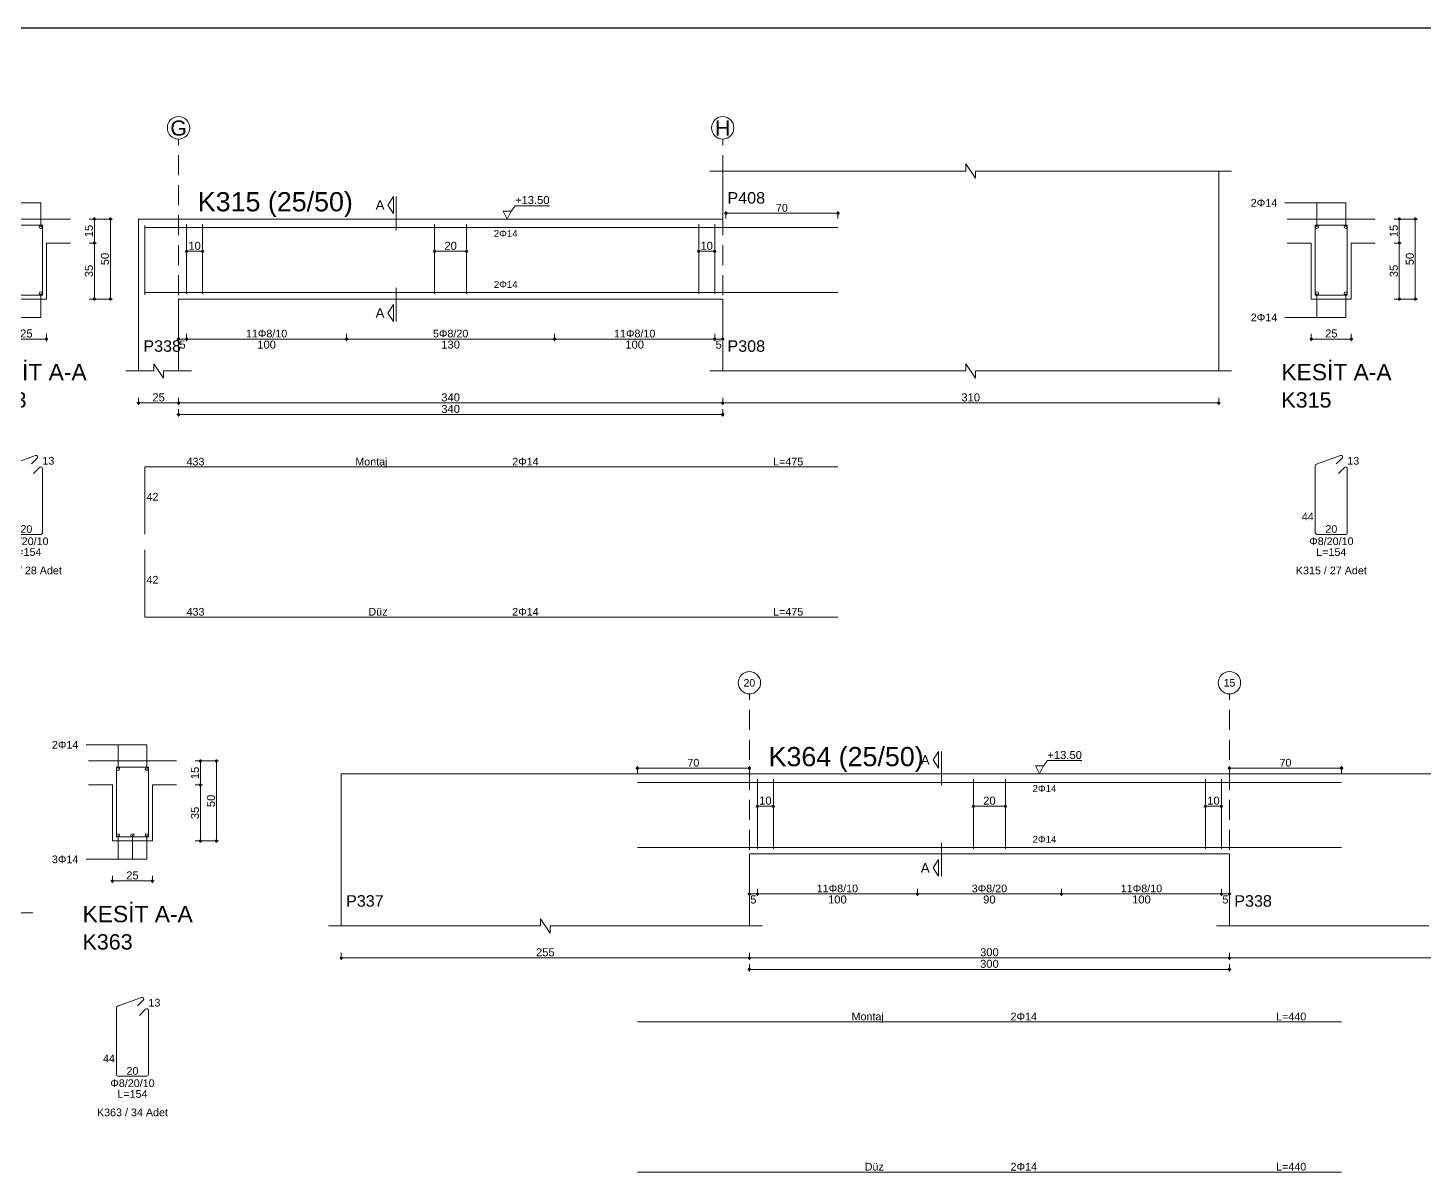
# Model space of a CAD drawing. Header units: millimetres. Extents: x 2232 to 85269, y -3593 to 5869.
# Drawn here: x 63065 to 64373, y -166 to 907 of the extents above; entities that cross this region are included whole.
import ezdxf

# ---------------------------------------------------------------- set-up
doc = ezdxf.new("R2010")
doc.units = ezdxf.units.MM
doc.linetypes.add('DASHDOT2', pattern=[12.7, 6.35, -3.175, 0, -3.175])
doc.linetypes.add('DASHED4', pattern=[18.75, 12.5, -6.25])
doc.layers.add('aks', color=251, linetype='DASHDOT2', lineweight=35)
for name, color, linetype in [('Donatı Topl. Uzun. Yazısı', 7, 'Continuous'), ('Donatı Uz. Yazısı', 7, 'Continuous'), ('Donatı Yazısı', 7, 'Continuous'), ('Donatı Çizgisi', 7, 'Continuous'), ('Kiriş', 7, 'Continuous'), ('Standart', 7, 'Continuous'), ('Ölçülendirme', 7, 'Continuous')]:
    doc.layers.add(name, color=color, linetype=linetype)
doc.styles.add('arial_1_18', font='arial.ttf', dxfattribs={"height": 0.2})

# ---------------------------------------------------------------- blocks, each defined once
blk = doc.blocks.new('IDE263Entity7532')
at = {"layer": 'aks', "color": 30, "linetype": 'DASHED4', "lineweight": 5}
blk.add_lwpolyline([(4903.82, 2001.7), (4903.82, 2136.7)], dxfattribs=at)
at = {"layer": 'aks', "color": 1, "linetype": 'Continuous', "lineweight": 5}
blk.add_circle((4903.82, 2143.7), 7, dxfattribs=at)
at = {"layer": 'Donatı Çizgisi', "color": 5, "linetype": 'Continuous', "lineweight": 5}
for points in [[(4507.82, 2039.3), (4507.82, 2082.7)], [(4507.82, 2081.3), (4899.82, 2081.3)], [(4533.82, 2039.9), (4533.82, 2083.5)], [(4543.82, 2039.9), (4543.82, 2083.5)], [(4693.82, 2039.9), (4693.82, 2083.5)], [(4713.82, 2039.9), (4713.82, 2083.5)], [(4863.82, 2039.9), (4863.82, 2083.5)], [(4873.82, 2039.9), (4873.82, 2083.5)], [(4899.82, 2039.3), (4899.82, 2082.7)], [(4964.15, 2039.2), (4964.15, 2082.8)], [(4964.15, 2082.8), (4984.15, 2082.8)], [(4984.15, 2039.2), (4984.15, 2082.8)], [(4507.82, 2040.7), (4899.82, 2040.7)], [(4964.15, 2039.2), (4984.15, 2039.2)], [(4964.82, 1933.44), (4979.83, 1938.91)], [(4977.26, 1933.59), (4980.9, 1937.23)], [(4507.82, 1889.7), (4507.82, 1931.7)], [(4507.82, 1931.7), (4899.82, 1931.7)], [(4899.82, 1889.7), (4899.82, 1931.7)], [(4964.15, 1890.62), (4964.15, 1932.49)], [(4978.64, 1927.68), (4982.41, 1931.46)], [(4984.15, 1890.62), (4984.15, 1930.74)], [(4965.17, 1889.6), (4983.13, 1889.6)], [(4507.82, 1837.85), (4507.82, 1879.85)], [(4899.82, 1837.85), (4899.82, 1879.85)], [(4507.82, 1837.85), (4899.82, 1837.85)]]:
    blk.add_lwpolyline(points, dxfattribs=at)
for centre in [(4965.15, 2081.8), (4983.15, 2081.8), (4965.15, 2040.2), (4983.15, 2040.2)]:
    blk.add_circle(centre, 1, dxfattribs=at)
for centre, start, end in [((4980.18, 1937.95), 315, 110), ((4965.17, 1932.49), 110, 180), ((4983.13, 1930.74), 0, 135), ((4965.17, 1890.62), 180, 270), ((4983.13, 1890.62), 270, 0)]:
    blk.add_arc(centre, 1.02, start, end, dxfattribs=at)
at = {"layer": 'Kiriş', "color": 1, "linetype": 'Continuous', "lineweight": 5}
for points in [[(4503.82, 2086.7), (4903.82, 2086.7)], [(4503.82, 1991.7), (4503.82, 2086.7)], [(4903.82, 1991.7), (4903.82, 2086.7)], [(4946.65, 2086.7), (5001.65, 2086.7)], [(4946.65, 2071.7), (4961.65, 2071.7)], [(4961.65, 2036.7), (4961.65, 2071.7)], [(4986.65, 2071.7), (5001.65, 2071.7)], [(4986.65, 2036.7), (4986.65, 2071.7)], [(4528.82, 2036.7), (4878.82, 2036.7)], [(4528.82, 1991.7), (4528.82, 2036.7)], [(4878.82, 1991.7), (4878.82, 2036.7)], [(4961.65, 2036.7), (4986.65, 2036.7)], [(4495.82, 1991.7), (4513.32, 1991.7)], [(4519.32, 1987.2), (4513.32, 1996.2)], [(4513.32, 1991.7), (4513.32, 1996.2)], [(4519.32, 1991.7), (4536.82, 1991.7)], [(4519.32, 1987.2), (4519.32, 1991.7)], [(4870.82, 1991.7), (4888.32, 1991.7)], [(4894.32, 1987.2), (4888.32, 1996.2)], [(4888.32, 1991.7), (4888.32, 1996.2)], [(4894.32, 1991.7), (4911.82, 1991.7)], [(4894.32, 1987.2), (4894.32, 1991.7)]]:
    blk.add_lwpolyline(points, dxfattribs=at)
at = {"layer": 'Ölçülendirme', "color": 1, "linetype": 'Continuous', "lineweight": 5}
for points in [[(4663.57, 2095.45), (4667.07, 2100.7)], [(4667.07, 2090.2), (4663.57, 2095.45)], [(4667.07, 2090.2), (4667.07, 2100.7)], [(4668.82, 2079.7), (4668.82, 2100.7)], [(4742.57, 2091.7), (4745.07, 2095.03)], [(4745.07, 2095.03), (4766.63, 2095.03)], [(4945.15, 2096.8), (4983.15, 2096.8)], [(4965.15, 2081.8), (4965.15, 2096.8)], [(4983.15, 2081.8), (4983.15, 2096.8)], [(4740.07, 2086.7), (4737.57, 2091.7)], [(4737.57, 2091.7), (4742.57, 2091.7)], [(4742.57, 2091.7), (4740.07, 2086.7)], [(4740.07, 2086.7), (4740.07, 2086.7)], [(5013.4, 2086.7), (5027.9, 2086.7)], [(5016.65, 2035.7), (5016.65, 2087.7)], [(5026.65, 2035.7), (5026.65, 2087.7)], [(5013.4, 2071.7), (5017.9, 2071.7)], [(4533.82, 2066.5), (4543.82, 2066.5)], [(4693.82, 2066.5), (4713.82, 2066.5)], [(4863.82, 2066.5), (4873.82, 2066.5)], [(4668.82, 2022.7), (4668.82, 2043.7)], [(4663.57, 2027.95), (4667.07, 2033.2)], [(4667.07, 2022.7), (4667.07, 2033.2)], [(4965.15, 2025.2), (4965.15, 2040.2)], [(4983.15, 2025.2), (4983.15, 2040.2)], [(5013.4, 2036.7), (5027.9, 2036.7)], [(4667.07, 2022.7), (4663.57, 2027.95)], [(4945.15, 2025.2), (4983.15, 2025.2)], [(4527.82, 2011.7), (4879.82, 2011.7)], [(4528.82, 2010.45), (4528.82, 2014.95)], [(4533.82, 2010.45), (4533.82, 2014.95)], [(4633.82, 2010.45), (4633.82, 2014.95)], [(4773.82, 2010.45), (4773.82, 2014.95)], [(4873.82, 2010.45), (4873.82, 2014.95)], [(4878.82, 2010.45), (4878.82, 2014.95)], [(4960.65, 2011.7), (4987.65, 2011.7)], [(4961.65, 2010.45), (4961.65, 2014.95)], [(4986.65, 2010.45), (4986.65, 2014.95)], [(4503.82, 1970.45), (4503.82, 1974.95)], [(4528.82, 1970.45), (4528.82, 1974.95)], [(4878.82, 1970.45), (4878.82, 1974.95)], [(4903.82, 1970.45), (4903.82, 1974.95)], [(4502.82, 1971.7), (4904.82, 1971.7)], [(4527.82, 1964.5), (4904.82, 1964.5)], [(4528.82, 1963.25), (4528.82, 1967.75)], [(4903.82, 1963.25), (4903.82, 1967.75)]]:
    blk.add_lwpolyline(points, dxfattribs=at)
for centre in [(5016.65, 2086.7), (5026.65, 2086.7), (5016.65, 2071.7), (4533.82, 2066.5), (4543.82, 2066.5), (4693.82, 2066.5), (4713.82, 2066.5), (4863.82, 2066.5), (4873.82, 2066.5), (5016.65, 2036.7), (5026.65, 2036.7), (4528.82, 2011.7), (4533.82, 2011.7), (4533.82, 2011.7), (4633.82, 2011.7), (4633.82, 2011.7), (4773.82, 2011.7), (4773.82, 2011.7), (4873.82, 2011.7), (4873.82, 2011.7), (4878.82, 2011.7), (4961.65, 2011.7), (4986.65, 2011.7), (4503.82, 1971.7), (4528.82, 1971.7), (4528.82, 1971.7), (4878.82, 1971.7), (4878.82, 1971.7), (4903.82, 1971.7), (4528.82, 1964.5), (4903.82, 1964.5)]:
    blk.add_circle(centre, 0.75, dxfattribs=at)
at = {"layer": 'aks', "color": 1, "linetype": 'Continuous', "lineweight": 5, "style": 'arial_1_18'}
blk.add_text('K', height=9.45, dxfattribs=at).set_placement((4899.42, 2138.82))
at = {"layer": 'Donatı Topl. Uzun. Yazısı', "color": 1, "linetype": 'Continuous', "lineweight": 5, "style": 'arial_1_18'}
for s, p in [('L=476', (4861.38, 1932.66)), ('L=154', (4964.74, 1876.16)), ('L=476', (4861.38, 1838.81))]:
    blk.add_text(s, height=4.8, dxfattribs=at).set_placement(p)
at = {"layer": 'Donatı Uz. Yazısı', "color": 1, "linetype": 'Continuous', "lineweight": 5, "style": 'arial_1_18'}
for s, p in [('392', (4531.34, 1932.66)), ('13', (4984.15, 1933.2)), ('42', (4508.78, 1910.7)), ('42', (4900.78, 1910.7)), ('44', (4955.73, 1898.32)), ('20', (4970.42, 1890.56)), ('42', (4508.78, 1858.85)), ('42', (4900.78, 1858.85)), ('392', (4531.34, 1838.81))]:
    blk.add_text(s, height=4.8, dxfattribs=at).set_placement(p)
at = {"layer": 'Donatı Yazısı', "color": 5, "linetype": 'Continuous', "lineweight": 5, "style": 'arial_1_18'}
for s, p in [('2Φ14', (4923.82, 2094.4)), ('2Φ14', (4923.82, 2022.8)), ('2Φ14', (4715.58, 1932.66)), ('Φ8/20/10', (4960.29, 1882.88)), ('K313 / 28 Adet', (4951.97, 1864.64)), ('2Φ14', (4715.58, 1838.81))]:
    blk.add_text(s, height=4.8, dxfattribs=at).set_placement(p)
for p in [(4730.78, 2075.42), (4730.78, 2043.66)]:
    blk.add_text('2Φ14', height=4.32, rotation=360, dxfattribs=at).set_placement(p)
at = {"layer": 'Donatı Yazısı', "color": 1, "linetype": 'Continuous', "lineweight": 5, "style": 'arial_1_18'}
for s, p in [('Montaj', (4624.89, 1932.66)), ('Düz', (4633.1, 1838.81))]:
    blk.add_text(s, height=4.8, dxfattribs=at).set_placement(p)
at = {"layer": 'Kiriş', "color": 1, "linetype": 'Continuous', "lineweight": 5, "style": 'arial_1_18'}
for s, height, p in [('K313 (25/50)', 12, (4540.82, 2091.5)), ('P347', 7.2, (4506.82, 2003.7)), ('P349', 7.2, (4881.82, 2003.7)), ('KESİT A-A', 10.2, (4942.95, 1985.9)), ('K313', 9.6, (4942.95, 1968.82))]:
    blk.add_text(s, height=height, dxfattribs=at).set_placement(p)
at = {"layer": 'Ölçülendirme', "color": 1, "linetype": 'Continuous', "lineweight": 5, "style": 'arial_1_18'}
for s, height, p in [('A', 5.95, (4655.93, 2092.48)), ('+13.50', 5, (4745.07, 2096.03)), ('A', 5.95, (4655.93, 2024.98)), ('25', 5, (4970.27, 2012.66)), ('5', 5, (4529.38, 2005.7)), ('100', 5, (4577.99, 2005.7)), ('140', 5, (4697.99, 2005.7)), ('100', 5, (4817.99, 2005.7)), ('5', 5, (4874.38, 2005.7)), ('25', 5, (4512.43, 1972.7)), ('350', 5, (4697.99, 1972.7)), ('25', 5, (4887.43, 1972.7)), ('375', 5, (4697.99, 1965.5))]:
    blk.add_text(s, height=height, dxfattribs=at).set_placement(p)
for s, rotation, p in [('15', 90, (5015.69, 2075.32)), ('10', 360, (4534.93, 2067.46)), ('20', 360, (4699.93, 2067.46)), ('10', 360, (4864.93, 2067.46)), ('50', 90, (5025.69, 2057.82)), ('35', 90, (5015.69, 2050.32))]:
    blk.add_text(s, height=5, rotation=rotation, dxfattribs=at).set_placement(p)
at = {"layer": 'Ölçülendirme', "color": 5, "linetype": 'Continuous', "lineweight": 5, "style": 'arial_1_18'}
for s, p in [('11Φ8/10', (4570.89, 2012.7)), ('6Φ8/20', (4692.75, 2012.7)), ('11Φ8/10', (4810.89, 2012.7))]:
    blk.add_text(s, height=4.8, dxfattribs=at).set_placement(p)
blk = doc.blocks.new('IDE263Entity7533')
at = {"layer": 'aks', "color": 30, "linetype": 'DASHED4', "lineweight": 5}
for points in [[(5069.27, 2001.7), (5069.27, 2136.7)], [(5409.27, 2001.7), (5409.27, 2136.7)]]:
    blk.add_lwpolyline(points, dxfattribs=at)
at = {"layer": 'aks', "color": 1, "linetype": 'Continuous', "lineweight": 5}
for centre in [(5069.27, 2143.7), (5409.27, 2143.7)]:
    blk.add_circle(centre, 7, dxfattribs=at)
at = {"layer": 'Donatı Çizgisi', "color": 5, "linetype": 'Continuous', "lineweight": 5}
for points in [[(5048.27, 2039.3), (5048.27, 2082.7)], [(5048.27, 2081.3), (5481.27, 2081.3)], [(5074.27, 2039.9), (5074.27, 2083.5)], [(5084.27, 2039.9), (5084.27, 2083.5)], [(5229.27, 2039.9), (5229.27, 2083.5)], [(5249.27, 2039.9), (5249.27, 2083.5)], [(5394.27, 2039.9), (5394.27, 2083.5)], [(5404.27, 2039.9), (5404.27, 2083.5)], [(5779.6, 2039.2), (5779.6, 2082.8)], [(5779.6, 2082.8), (5799.6, 2082.8)], [(5799.6, 2039.2), (5799.6, 2082.8)], [(5048.27, 2040.7), (5481.27, 2040.7)], [(5779.6, 2039.2), (5799.6, 2039.2)], [(5780.28, 1933.44), (5795.28, 1938.91)], [(5792.71, 1933.59), (5796.35, 1937.23)], [(5048.27, 1889.7), (5048.27, 1931.7)], [(5048.27, 1931.7), (5481.27, 1931.7)], [(5779.6, 1890.62), (5779.6, 1932.49)], [(5794.09, 1927.68), (5797.86, 1931.46)], [(5799.6, 1890.62), (5799.6, 1930.74)], [(5780.62, 1889.6), (5798.58, 1889.6)], [(5048.27, 1837.85), (5048.27, 1879.85)], [(5048.27, 1837.85), (5481.27, 1837.85)]]:
    blk.add_lwpolyline(points, dxfattribs=at)
for centre in [(5780.6, 2081.8), (5798.6, 2081.8), (5780.6, 2040.2), (5798.6, 2040.2)]:
    blk.add_circle(centre, 1, dxfattribs=at)
for centre, start, end in [((5795.63, 1937.95), 315, 110), ((5780.62, 1932.49), 110, 180), ((5798.58, 1930.74), 0, 135), ((5780.62, 1890.62), 180, 270), ((5798.58, 1890.62), 270, 0)]:
    blk.add_arc(centre, 1.02, start, end, dxfattribs=at)
at = {"layer": 'Kiriş', "color": 1, "linetype": 'Continuous', "lineweight": 5}
for points in [[(5561.27, 2116.7), (5561.27, 2121.2)], [(5567.27, 2112.2), (5561.27, 2121.2)], [(5401.27, 2116.7), (5561.27, 2116.7)], [(5409.27, 2086.7), (5409.27, 2116.7)], [(5567.27, 2112.2), (5567.27, 2116.7)], [(5567.27, 2116.7), (5727.27, 2116.7)], [(5719.27, 1991.7), (5719.27, 2116.7)], [(5044.27, 1991.7), (5044.27, 2086.7)], [(5044.27, 2086.7), (5409.27, 2086.7)], [(5762.1, 2086.7), (5817.1, 2086.7)], [(5762.1, 2071.7), (5777.1, 2071.7)], [(5777.1, 2036.7), (5777.1, 2071.7)], [(5802.1, 2071.7), (5817.1, 2071.7)], [(5802.1, 2036.7), (5802.1, 2071.7)], [(5069.27, 2036.7), (5409.27, 2036.7)], [(5069.27, 1991.7), (5069.27, 2036.7)], [(5409.27, 1991.7), (5409.27, 2036.7)], [(5777.1, 2036.7), (5802.1, 2036.7)], [(5036.27, 1991.7), (5053.77, 1991.7)], [(5059.77, 1987.2), (5053.77, 1996.2)], [(5053.77, 1991.7), (5053.77, 1996.2)], [(5059.77, 1991.7), (5077.27, 1991.7)], [(5059.77, 1987.2), (5059.77, 1991.7)], [(5401.27, 1991.7), (5561.27, 1991.7)], [(5567.27, 1987.2), (5561.27, 1996.2)], [(5561.27, 1991.7), (5561.27, 1996.2)], [(5567.27, 1991.7), (5727.27, 1991.7)], [(5567.27, 1987.2), (5567.27, 1991.7)]]:
    blk.add_lwpolyline(points, dxfattribs=at)
at = {"layer": 'Ölçülendirme', "color": 1, "linetype": 'Continuous', "lineweight": 5}
for points in [[(5200.02, 2095.45), (5203.52, 2100.7)], [(5203.52, 2090.2), (5200.02, 2095.45)], [(5203.52, 2090.2), (5203.52, 2100.7)], [(5205.27, 2079.7), (5205.27, 2100.7)], [(5277.02, 2091.7), (5279.52, 2095.03)], [(5279.52, 2095.03), (5301.08, 2095.03)], [(5760.6, 2096.8), (5798.6, 2096.8)], [(5780.6, 2081.8), (5780.6, 2096.8)], [(5798.6, 2081.8), (5798.6, 2096.8)], [(5274.52, 2086.7), (5272.02, 2091.7)], [(5272.02, 2091.7), (5277.02, 2091.7)], [(5277.02, 2091.7), (5274.52, 2086.7)], [(5274.52, 2086.7), (5274.52, 2086.7)], [(5410.27, 2090.3), (5482.27, 2090.3)], [(5411.27, 2087.05), (5411.27, 2091.55)], [(5481.27, 2087.05), (5481.27, 2091.55)], [(5828.85, 2086.7), (5843.35, 2086.7)], [(5832.1, 2035.7), (5832.1, 2087.7)], [(5842.1, 2035.7), (5842.1, 2087.7)], [(5828.85, 2071.7), (5833.35, 2071.7)], [(5074.27, 2066.5), (5084.27, 2066.5)], [(5229.27, 2066.5), (5249.27, 2066.5)], [(5394.27, 2066.5), (5404.27, 2066.5)], [(5205.27, 2022.7), (5205.27, 2043.7)], [(5200.02, 2027.95), (5203.52, 2033.2)], [(5203.52, 2022.7), (5203.52, 2033.2)], [(5780.6, 2025.2), (5780.6, 2040.2)], [(5798.6, 2025.2), (5798.6, 2040.2)], [(5828.85, 2036.7), (5843.35, 2036.7)], [(5203.52, 2022.7), (5200.02, 2027.95)], [(5760.6, 2025.2), (5798.6, 2025.2)], [(5068.27, 2011.7), (5410.27, 2011.7)], [(5069.27, 2010.45), (5069.27, 2014.95)], [(5074.27, 2010.45), (5074.27, 2014.95)], [(5174.27, 2010.45), (5174.27, 2014.95)], [(5304.27, 2010.45), (5304.27, 2014.95)], [(5404.27, 2010.45), (5404.27, 2014.95)], [(5409.27, 2010.45), (5409.27, 2014.95)], [(5776.1, 2011.7), (5803.1, 2011.7)], [(5777.1, 2010.45), (5777.1, 2014.95)], [(5802.1, 2010.45), (5802.1, 2014.95)], [(5044.27, 1970.45), (5044.27, 1974.95)], [(5069.27, 1970.45), (5069.27, 1974.95)], [(5409.27, 1970.45), (5409.27, 1974.95)], [(5719.27, 1970.45), (5719.27, 1974.95)], [(5043.27, 1971.7), (5720.27, 1971.7)], [(5068.27, 1964.5), (5410.27, 1964.5)], [(5069.27, 1963.25), (5069.27, 1967.75)], [(5409.27, 1963.25), (5409.27, 1967.75)]]:
    blk.add_lwpolyline(points, dxfattribs=at)
for centre in [(5411.27, 2090.3), (5481.27, 2090.3), (5832.1, 2086.7), (5842.1, 2086.7), (5832.1, 2071.7), (5074.27, 2066.5), (5084.27, 2066.5), (5229.27, 2066.5), (5249.27, 2066.5), (5394.27, 2066.5), (5404.27, 2066.5), (5832.1, 2036.7), (5842.1, 2036.7), (5069.27, 2011.7), (5074.27, 2011.7), (5074.27, 2011.7), (5174.27, 2011.7), (5174.27, 2011.7), (5304.27, 2011.7), (5304.27, 2011.7), (5404.27, 2011.7), (5404.27, 2011.7), (5409.27, 2011.7), (5777.1, 2011.7), (5802.1, 2011.7), (5044.27, 1971.7), (5069.27, 1971.7), (5069.27, 1971.7), (5409.27, 1971.7), (5409.27, 1971.7), (5719.27, 1971.7), (5069.27, 1964.5), (5409.27, 1964.5)]:
    blk.add_circle(centre, 0.75, dxfattribs=at)
at = {"layer": 'aks', "color": 1, "linetype": 'Continuous', "lineweight": 5, "style": 'arial_1_18'}
for s, p in [('G', (5064.14, 2138.82)), ('H', (5404.51, 2138.82))]:
    blk.add_text(s, height=9.45, dxfattribs=at).set_placement(p)
at = {"layer": 'Donatı Topl. Uzun. Yazısı', "color": 1, "linetype": 'Continuous', "lineweight": 5, "style": 'arial_1_18'}
for s, p in [('L=475', (5440.79, 1932.66)), ('L=154', (5780.19, 1876.16)), ('L=475', (5440.79, 1838.81))]:
    blk.add_text(s, height=4.8, dxfattribs=at).set_placement(p)
at = {"layer": 'Donatı Uz. Yazısı', "color": 1, "linetype": 'Continuous', "lineweight": 5, "style": 'arial_1_18'}
for s, p in [('433', (5074.25, 1932.66)), ('13', (5799.6, 1933.2)), ('42', (5049.23, 1910.7)), ('44', (5771.19, 1898.32)), ('20', (5785.88, 1890.56)), ('42', (5049.23, 1858.85)), ('433', (5074.25, 1838.81))]:
    blk.add_text(s, height=4.8, dxfattribs=at).set_placement(p)
at = {"layer": 'Donatı Yazısı', "color": 5, "linetype": 'Continuous', "lineweight": 5, "style": 'arial_1_18'}
for s, p in [('2Φ14', (5739.27, 2094.4)), ('2Φ14', (5739.27, 2022.8)), ('2Φ14', (5277.76, 1932.66)), ('Φ8/20/10', (5775.74, 1882.88)), ('K315 / 27 Adet', (5767.42, 1864.64)), ('2Φ14', (5277.76, 1838.81))]:
    blk.add_text(s, height=4.8, dxfattribs=at).set_placement(p)
for p in [(5266.23, 2075.42), (5266.23, 2043.66)]:
    blk.add_text('2Φ14', height=4.32, rotation=360, dxfattribs=at).set_placement(p)
at = {"layer": 'Donatı Yazısı', "color": 1, "linetype": 'Continuous', "lineweight": 5, "style": 'arial_1_18'}
for s, p in [('Montaj', (5179.69, 1932.66)), ('Düz', (5187.9, 1838.81))]:
    blk.add_text(s, height=4.8, dxfattribs=at).set_placement(p)
at = {"layer": 'Kiriş', "color": 1, "linetype": 'Continuous', "lineweight": 5, "style": 'arial_1_18'}
for s, height, p in [('K315 (25/50)', 12, (5081.27, 2091.5)), ('P408', 7.2, (5412.27, 2096.3)), ('P338', 7.2, (5047.27, 2003.7)), ('P308', 7.2, (5412.27, 2003.7)), ('KESİT A-A', 10.2, (5758.4, 1985.9)), ('K315', 9.6, (5758.4, 1968.82))]:
    blk.add_text(s, height=height, dxfattribs=at).set_placement(p)
at = {"layer": 'Ölçülendirme', "color": 1, "linetype": 'Continuous', "lineweight": 5, "style": 'arial_1_18'}
for s, height, p in [('A', 5.95, (5192.38, 2092.48)), ('+13.50', 5, (5279.52, 2096.03)), ('70', 4.8, (5442.54, 2091.3)), ('A', 5.95, (5192.38, 2024.98)), ('25', 5, (5785.72, 2012.66)), ('5', 5, (5069.83, 2005.7)), ('100', 5, (5118.44, 2005.7)), ('130', 5, (5233.44, 2005.7)), ('100', 5, (5348.44, 2005.7)), ('5', 5, (5404.83, 2005.7)), ('25', 5, (5052.89, 1972.7)), ('340', 5, (5233.44, 1972.7)), ('310', 5, (5558.44, 1972.7)), ('340', 5, (5233.44, 1965.5))]:
    blk.add_text(s, height=height, dxfattribs=at).set_placement(p)
for s, rotation, p in [('15', 90, (5831.14, 2075.32)), ('10', 360, (5075.39, 2067.46)), ('20', 360, (5235.39, 2067.46)), ('10', 360, (5395.39, 2067.46)), ('50', 90, (5841.14, 2057.82)), ('35', 90, (5831.14, 2050.32))]:
    blk.add_text(s, height=5, rotation=rotation, dxfattribs=at).set_placement(p)
at = {"layer": 'Ölçülendirme', "color": 5, "linetype": 'Continuous', "lineweight": 5, "style": 'arial_1_18'}
for s, p in [('11Φ8/10', (5111.34, 2012.7)), ('5Φ8/20', (5228.21, 2012.7)), ('11Φ8/10', (5341.34, 2012.7))]:
    blk.add_text(s, height=4.8, dxfattribs=at).set_placement(p)
blk = doc.blocks.new('IDE263Entity7567')
at = {"layer": 'Donatı Çizgisi', "color": 5, "linetype": 'Continuous', "lineweight": 5}
for points in [[(6305.64, 1686.15), (6305.64, 1729.75)], [(6305.64, 1729.75), (6325.64, 1729.75)], [(6325.64, 1686.15), (6325.64, 1729.75)], [(6305.64, 1686.15), (6325.64, 1686.15)], [(6305.64, 1537.57), (6305.64, 1579.44)], [(6306.31, 1580.39), (6321.32, 1585.86)], [(6318.75, 1580.54), (6322.39, 1584.18)], [(6320.12, 1574.63), (6323.9, 1578.41)], [(6325.64, 1537.57), (6325.64, 1577.69)], [(6306.66, 1536.55), (6324.62, 1536.55)]]:
    blk.add_lwpolyline(points, dxfattribs=at)
for centre in [(6306.64, 1728.75), (6324.64, 1728.75), (6306.64, 1687.15), (6315.64, 1687.15), (6324.64, 1687.15)]:
    blk.add_circle(centre, 1, dxfattribs=at)
for centre, start, end in [((6306.66, 1579.44), 110, 180), ((6321.66, 1584.9), 315, 110), ((6324.62, 1577.69), 0, 135), ((6306.66, 1537.57), 180, 270), ((6324.62, 1537.57), 270, 0)]:
    blk.add_arc(centre, 1.02, start, end, dxfattribs=at)
at = {"layer": 'Kiriş', "color": 1, "linetype": 'Continuous', "lineweight": 5}
for points in [[(6288.14, 1733.65), (6343.14, 1733.65)], [(6288.14, 1718.65), (6303.14, 1718.65)], [(6303.14, 1683.65), (6303.14, 1718.65)], [(6328.14, 1718.65), (6343.14, 1718.65)], [(6328.14, 1683.65), (6328.14, 1718.65)], [(6303.14, 1683.65), (6328.14, 1683.65)], [(6120.81, 1638.65), (6253.31, 1638.65)]]:
    blk.add_lwpolyline(points, dxfattribs=at)
at = {"layer": 'Ölçülendirme', "color": 1, "linetype": 'Continuous', "lineweight": 5}
for points in [[(6286.64, 1743.75), (6324.64, 1743.75)], [(6306.64, 1728.75), (6306.64, 1743.75)], [(6324.64, 1728.75), (6324.64, 1743.75)], [(6354.89, 1733.65), (6369.39, 1733.65)], [(6358.14, 1682.65), (6358.14, 1734.65)], [(6368.14, 1682.65), (6368.14, 1734.65)], [(6354.89, 1718.65), (6359.39, 1718.65)], [(6306.64, 1672.15), (6306.64, 1687.15)], [(6315.64, 1672.15), (6315.64, 1687.15)], [(6324.64, 1672.15), (6324.64, 1687.15)], [(6354.89, 1683.65), (6369.39, 1683.65)], [(6286.64, 1672.15), (6324.64, 1672.15)], [(6302.14, 1658.65), (6329.14, 1658.65)], [(6303.14, 1657.4), (6303.14, 1661.9)], [(6328.14, 1657.4), (6328.14, 1661.9)]]:
    blk.add_lwpolyline(points, dxfattribs=at)
for centre in [(6358.14, 1733.65), (6368.14, 1733.65), (6358.14, 1718.65), (6358.14, 1683.65), (6368.14, 1683.65), (6303.14, 1658.65), (6328.14, 1658.65)]:
    blk.add_circle(centre, 0.75, dxfattribs=at)
at = {"layer": 'Donatı Topl. Uzun. Yazısı', "color": 1, "linetype": 'Continuous', "lineweight": 5, "style": 'arial_1_18'}
blk.add_text('L=154', height=4.8, dxfattribs=at).set_placement((6306.22, 1523.11))
at = {"layer": 'Donatı Uz. Yazısı', "color": 1, "linetype": 'Continuous', "lineweight": 5, "style": 'arial_1_18'}
for s, p in [('13', (6325.64, 1580.15)), ('44', (6297.22, 1545.27)), ('20', (6311.91, 1537.51))]:
    blk.add_text(s, height=4.8, dxfattribs=at).set_placement(p)
at = {"layer": 'Donatı Yazısı', "color": 5, "linetype": 'Continuous', "lineweight": 5, "style": 'arial_1_18'}
for s, p in [('2Φ14', (6265.31, 1741.35)), ('3Φ14', (6265.31, 1669.75)), ('Φ8/20/10', (6301.78, 1529.83)), ('K363 / 34 Adet', (6293.46, 1511.59))]:
    blk.add_text(s, height=4.8, dxfattribs=at).set_placement(p)
at = {"layer": 'Kiriş', "color": 1, "linetype": 'Continuous', "lineweight": 5, "style": 'arial_1_18'}
for s, height, p in [('KESİT A-A', 10.2, (6284.44, 1632.85)), ('K363', 9.6, (6284.44, 1615.77))]:
    blk.add_text(s, height=height, dxfattribs=at).set_placement(p)
at = {"layer": 'Ölçülendirme', "color": 1, "linetype": 'Continuous', "lineweight": 5, "style": 'arial_1_18'}
for s, p in [('15', (6357.18, 1722.27)), ('50', (6367.18, 1704.77)), ('35', (6357.18, 1697.27))]:
    blk.add_text(s, height=5, rotation=90, dxfattribs=at).set_placement(p)
blk.add_text('25', height=5, dxfattribs=at).set_placement((6311.75, 1659.61))
blk = doc.blocks.new('IDE263Entity7568')
at = {"layer": 'aks', "color": 30, "linetype": 'DASHED4', "lineweight": 5}
for points in [[(6892.15, 1633.55), (6892.15, 1768.55)], [(7192.15, 1633.55), (7192.15, 1768.55)]]:
    blk.add_lwpolyline(points, dxfattribs=at)
at = {"layer": 'aks', "color": 1, "linetype": 'Continuous', "lineweight": 5}
for centre in [(6892.15, 1775.55), (7192.15, 1775.55)]:
    blk.add_circle(centre, 7, dxfattribs=at)
at = {"layer": 'Donatı Çizgisi', "color": 5, "linetype": 'Continuous', "lineweight": 5}
for points in [[(6822.15, 1713.15), (7262.15, 1713.15)], [(6897.15, 1671.75), (6897.15, 1715.35)], [(6907.15, 1671.75), (6907.15, 1715.35)], [(7032.15, 1671.75), (7032.15, 1715.35)], [(7052.15, 1671.75), (7052.15, 1715.35)], [(7177.15, 1671.75), (7177.15, 1715.35)], [(7187.15, 1671.75), (7187.15, 1715.35)], [(6822.15, 1672.55), (7262.15, 1672.55)], [(6822.15, 1563.55), (7262.15, 1563.55)], [(6822.15, 1469.7), (7262.15, 1469.7)]]:
    blk.add_lwpolyline(points, dxfattribs=at)
at = {"layer": 'Kiriş', "color": 1, "linetype": 'Continuous', "lineweight": 5}
for points in [[(6637.15, 1718.55), (7447.15, 1718.55)], [(6637.15, 1623.55), (6637.15, 1718.55)], [(6892.15, 1668.55), (7192.15, 1668.55)], [(6892.15, 1623.55), (6892.15, 1668.55)], [(7192.15, 1623.55), (7192.15, 1668.55)], [(6629.15, 1623.55), (6761.65, 1623.55)], [(6767.65, 1619.05), (6761.65, 1628.05)], [(6761.65, 1623.55), (6761.65, 1628.05)], [(6767.65, 1623.55), (6900.15, 1623.55)], [(6767.65, 1619.05), (6767.65, 1623.55)], [(7184.15, 1623.55), (7316.65, 1623.55)]]:
    blk.add_lwpolyline(points, dxfattribs=at)
at = {"layer": 'Ölçülendirme', "color": 1, "linetype": 'Continuous', "lineweight": 5}
for points in [[(7006.9, 1727.3), (7010.4, 1732.55)], [(7010.4, 1722.05), (7010.4, 1732.55)], [(7012.15, 1711.55), (7012.15, 1732.55)], [(6821.15, 1722.15), (6893.15, 1722.15)], [(6822.15, 1718.9), (6822.15, 1723.4)], [(6892.15, 1718.9), (6892.15, 1723.4)], [(7010.4, 1722.05), (7006.9, 1727.3)], [(7073.4, 1718.55), (7070.9, 1723.55)], [(7070.9, 1723.55), (7075.9, 1723.55)], [(7075.9, 1723.55), (7073.4, 1718.55)], [(7075.9, 1723.55), (7078.4, 1726.88)], [(7078.4, 1726.88), (7099.96, 1726.88)], [(7191.15, 1722.15), (7263.15, 1722.15)], [(7192.15, 1718.9), (7192.15, 1723.4)], [(7262.15, 1718.9), (7262.15, 1723.4)], [(7073.4, 1718.55), (7073.4, 1718.55)], [(6897.15, 1698.35), (6907.15, 1698.35)], [(7032.15, 1698.35), (7052.15, 1698.35)], [(7177.15, 1698.35), (7187.15, 1698.35)], [(7012.15, 1654.55), (7012.15, 1675.55)], [(7006.9, 1659.8), (7010.4, 1665.05)], [(7010.4, 1654.55), (7006.9, 1659.8)], [(7010.4, 1654.55), (7010.4, 1665.05)], [(6891.15, 1643.55), (7193.15, 1643.55)], [(6892.15, 1642.3), (6892.15, 1646.8)], [(6897.15, 1642.3), (6897.15, 1646.8)], [(6997.15, 1642.3), (6997.15, 1646.8)], [(7087.15, 1642.3), (7087.15, 1646.8)], [(7187.15, 1642.3), (7187.15, 1646.8)], [(7192.15, 1642.3), (7192.15, 1646.8)], [(6637.15, 1602.3), (6637.15, 1606.8)], [(6892.15, 1602.3), (6892.15, 1606.8)], [(7192.15, 1602.3), (7192.15, 1606.8)], [(6636.15, 1603.55), (7448.15, 1603.55)], [(6892.15, 1595.1), (6892.15, 1599.6)], [(7192.15, 1595.1), (7192.15, 1599.6)], [(6891.15, 1596.35), (7193.15, 1596.35)]]:
    blk.add_lwpolyline(points, dxfattribs=at)
for centre in [(6822.15, 1722.15), (6892.15, 1722.15), (7192.15, 1722.15), (7262.15, 1722.15), (6897.15, 1698.35), (6907.15, 1698.35), (7032.15, 1698.35), (7052.15, 1698.35), (7177.15, 1698.35), (7187.15, 1698.35), (6892.15, 1643.55), (6897.15, 1643.55), (6897.15, 1643.55), (6997.15, 1643.55), (6997.15, 1643.55), (7087.15, 1643.55), (7087.15, 1643.55), (7187.15, 1643.55), (7187.15, 1643.55), (7192.15, 1643.55), (6637.15, 1603.55), (6892.15, 1603.55), (6892.15, 1603.55), (6892.15, 1596.35), (7192.15, 1603.55), (7192.15, 1603.55), (7192.15, 1596.35)]:
    blk.add_circle(centre, 0.75, dxfattribs=at)
at = {"layer": 'aks', "color": 1, "linetype": 'Continuous', "lineweight": 5, "style": 'arial_1_18'}
for s, p in [('20', (6888.48, 1773.11)), ('15', (7188.48, 1773.11))]:
    blk.add_text(s, height=4.725, dxfattribs=at).set_placement(p)
at = {"layer": 'Donatı Topl. Uzun. Yazısı', "color": 1, "linetype": 'Continuous', "lineweight": 5, "style": 'arial_1_18'}
for p in [(7221.31, 1564.51), (7221.31, 1470.66)]:
    blk.add_text('L=440', height=4.8, dxfattribs=at).set_placement(p)
at = {"layer": 'Donatı Yazısı', "color": 5, "linetype": 'Continuous', "lineweight": 5, "style": 'arial_1_18'}
for p in [(7069.11, 1707.27), (7069.11, 1675.51)]:
    blk.add_text('2Φ14', height=4.32, rotation=360, dxfattribs=at).set_placement(p)
at = {"layer": 'Donatı Yazısı', "color": 1, "linetype": 'Continuous', "lineweight": 5, "style": 'arial_1_18'}
for s, p in [('Montaj', (6956.02, 1564.51)), ('Düz', (6964.23, 1470.66))]:
    blk.add_text(s, height=4.8, dxfattribs=at).set_placement(p)
at = {"layer": 'Donatı Yazısı', "color": 5, "linetype": 'Continuous', "lineweight": 5, "style": 'arial_1_18'}
for p in [(7055.35, 1564.51), (7055.35, 1470.66)]:
    blk.add_text('2Φ14', height=4.8, dxfattribs=at).set_placement(p)
at = {"layer": 'Kiriş', "color": 1, "linetype": 'Continuous', "lineweight": 5, "style": 'arial_1_18'}
for s, height, p in [('K364 (25/50)', 12, (6904.15, 1723.35)), ('P337', 7.2, (6640.15, 1635.55)), ('P338', 7.2, (7195.15, 1635.55))]:
    blk.add_text(s, height=height, dxfattribs=at).set_placement(p)
at = {"layer": 'Ölçülendirme', "color": 1, "linetype": 'Continuous', "lineweight": 5, "style": 'arial_1_18'}
for s, height, p in [('70', 4.8, (6853.42, 1723.15)), ('A', 5.95, (6999.26, 1724.33)), ('+13.50', 5, (7078.4, 1727.88)), ('70', 4.8, (7223.42, 1723.15)), ('A', 5.95, (6999.26, 1656.83)), ('5', 5, (6892.71, 1637.55)), ('100', 5, (6941.32, 1637.55)), ('90', 5, (7038.26, 1637.55)), ('100', 5, (7131.32, 1637.55)), ('5', 5, (7187.71, 1637.55)), ('255', 5, (6758.82, 1604.55)), ('300', 5, (7036.32, 1604.55)), ('300', 5, (7036.32, 1597.35))]:
    blk.add_text(s, height=height, dxfattribs=at).set_placement(p)
for s, p in [('10', (6898.26, 1699.31)), ('20', (7038.26, 1699.31)), ('10', (7178.26, 1699.31))]:
    blk.add_text(s, height=5, rotation=360, dxfattribs=at).set_placement(p)
at = {"layer": 'Ölçülendirme', "color": 5, "linetype": 'Continuous', "lineweight": 5, "style": 'arial_1_18'}
for s, p in [('11Φ8/10', (6934.22, 1644.55)), ('3Φ8/20', (7031.08, 1644.55)), ('11Φ8/10', (7124.22, 1644.55))]:
    blk.add_text(s, height=4.8, dxfattribs=at).set_placement(p)

msp = doc.modelspace()

# ---------------------------------------------------------------- linework, layer by layer
msp.add_line((3332.4, 906.6), (85269.2, 906.6))

# ---------------------------------------------------------------- block references
at = {"layer": 'Standart', "xscale": 1.5, "yscale": 1.5, "zscale": 1.5}
for name, p in [('IDE263Entity7532', (55602, -2402.6)), ('IDE263Entity7533', (55602, -2402.6)), ('IDE263Entity7567', (53689.2, -2381.1)), ('IDE263Entity7568', (53402.7, -2370.6))]:
    msp.add_blockref(name, p, dxfattribs=at)

doc.saveas('drawing.dxf')
